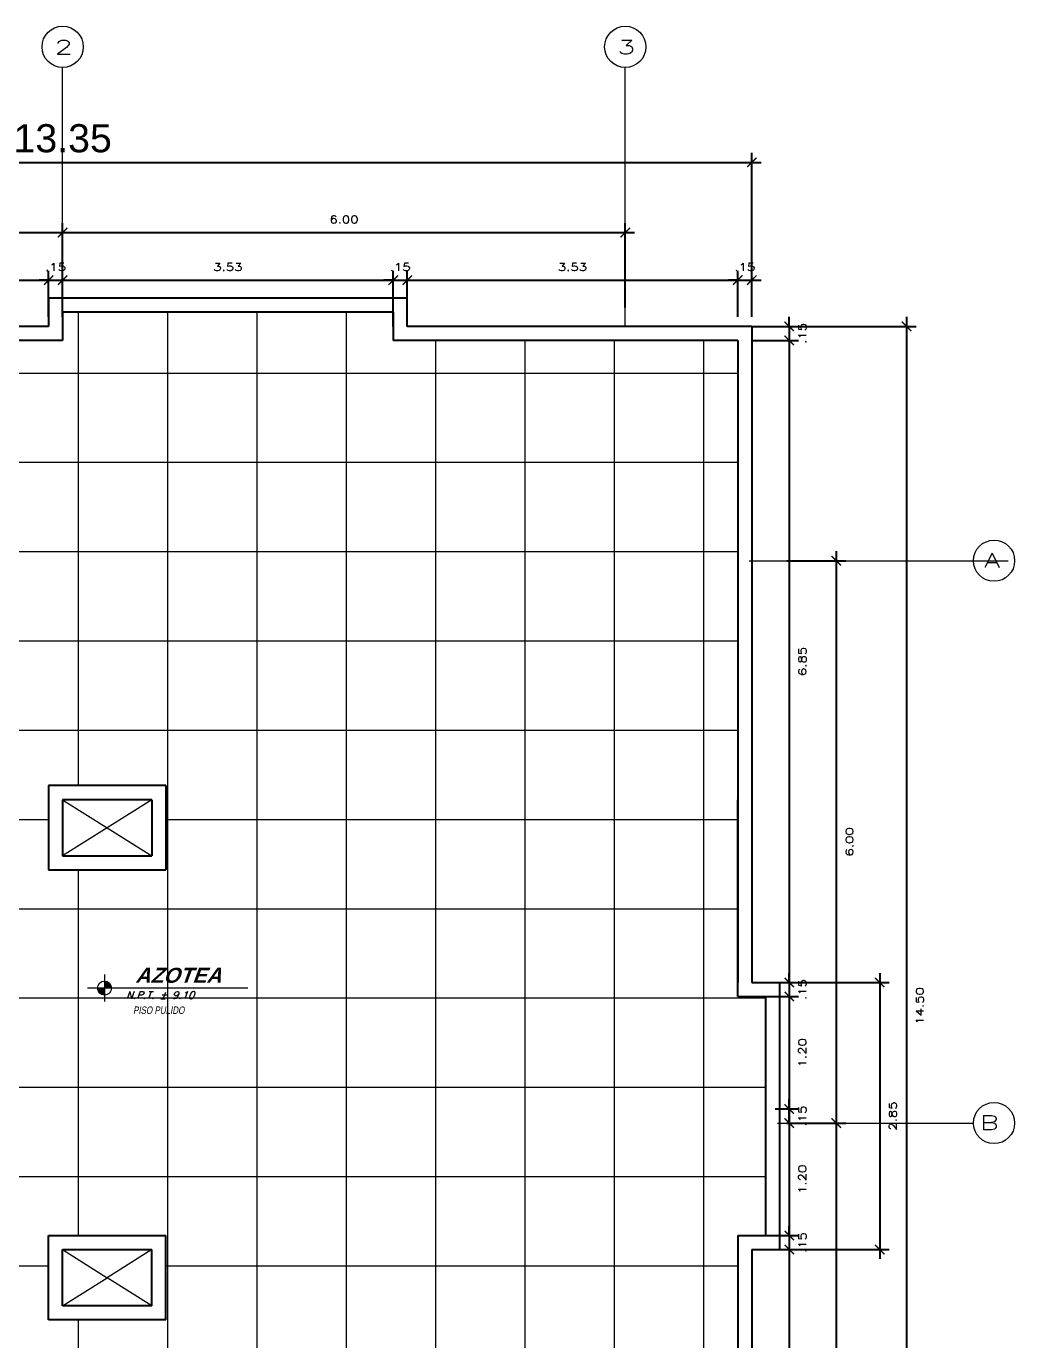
# Model space of a CAD drawing. Header units: millimetres. Extents: x 1313 to 1393.8, y 883.5 to 926.2.
# Drawn here: x 1383.31 to 1393.85, y 912.17 to 926.2 of the extents above; entities that cross this region are included whole.
import ezdxf
from ezdxf.enums import TextEntityAlignment as Align

# ---------------------------------------------------------------- set-up
doc = ezdxf.new("R2010")
doc.units = ezdxf.units.MM
for name, color, linetype, lineweight in [('ambientes', 254, 'Continuous', 25), ('cotas', 87, 'Continuous', 15), ('COTNIV', 40, 'Continuous', 18), ('DIMENSIONES', 1, 'Continuous', 5), ('ejes', 147, 'Continuous', 5), ('lineas delgadas', 252, 'Continuous', 5), ('Sombras', 253, 'Continuous', 20), ('Texto niveles', 4, 'Continuous', 18)]:
    doc.layers.add(name, color=color, linetype=linetype, lineweight=lineweight)
doc.layers.add('Muro Bajo', color=2, linetype='Continuous')
doc.styles.add('ACOT', font='simplex.shx', dxfattribs={"height": 0.08})
doc.styles.add('AMBIENTES', font='arialbd.ttf', dxfattribs={"height": 0.18})
doc.styles.add('R80-50', font='romans.shx', dxfattribs={"width": 1.3, "height": 0.08})
doc.styles.add('ROMANS', font='romans')
doc.styles.add('TITULOS', font='sanss___.ttf', dxfattribs={"height": 0.3})
doc.dimstyles.new('HORIZONTAL 1.1', dxfattribs={"dimtxt": 0.2, "dimasz": 0.1, "dimexe": 0.1, "dimexo": 0.1, "dimgap": 0.1, "dimtad": 2, "dimzin": 4, "dimdsep": 46, "dimtxsty": 'R80-50', "dimblk": 'ARCHTICK', "dimcen": 0.09, "dimdle": 0.1, "dimclrd": 256, "dimclre": 256, "dimclrt": 7, "dimaunit": 1, "dimazin": 0, "dimtfac": 1, "dimtix": 1, "dimtmove": 0, "dimatfit": 3, "dimldrblk": 'ARCHTICK', "dimfxl": 1, "dimtolj": 1, "dimtzin": 0, "dimarcsym": 0})

# ---------------------------------------------------------------- blocks, each defined once
blk = doc.blocks.new('_ArchTick')
at = {"color": 0, "const_width": 0.15}
blk.add_lwpolyline([(-0.5, -0.5), (0.5, 0.5)], dxfattribs=at)
blk = doc.blocks.new('*D487')
at = {"layer": 'cotas', "lineweight": -2, "transparency": 16777216}
for p, q in [((1377.745, 923.488), (1383.645, 923.488)), ((1377.845, 923.095), (1377.845, 923.588)), ((1383.545, 923.095), (1383.545, 923.588))]:
    blk.add_line(p, q, dxfattribs=at)
at = {"layer": 'Defpoints', "color": 0, "transparency": 16777216}
for p in [(1383.545, 923.488), (1377.845, 922.995), (1383.545, 922.995)]:
    blk.add_point(p, dxfattribs=at)
at = {"layer": 'cotas', "lineweight": -2, "transparency": 16777216, "xscale": 0.1, "yscale": 0.1, "zscale": 0.1, "rotation": 180}
blk.add_blockref('_ArchTick', (1377.845, 923.488), dxfattribs=at)
at = {"layer": 'cotas', "lineweight": -2, "transparency": 16777216, "xscale": 0.1, "yscale": 0.1, "zscale": 0.1}
blk.add_blockref('_ArchTick', (1383.545, 923.488), dxfattribs=at)
at = {"layer": 'cotas', "color": 7, "transparency": 16777216, "insert": (1380.695, 923.628), "char_height": 0.08, "attachment_point": 5, "style": 'R80-50'}
blk.add_mtext('\\A1;5.70', dxfattribs=at)
blk = doc.blocks.new('*D488')
at = {"layer": 'cotas', "lineweight": -2, "transparency": 16777216}
for p, q in [((1391.444, 922.995), (1391.444, 923.095)), ((1391.045, 922.995), (1391.544, 922.995)), ((1391.444, 922.995), (1391.444, 922.845)), ((1391.045, 922.845), (1391.544, 922.845)), ((1391.444, 922.845), (1391.444, 922.745))]:
    blk.add_line(p, q, dxfattribs=at)
at = {"layer": 'Defpoints', "color": 0, "transparency": 16777216}
for p in [(1390.945, 922.995), (1390.945, 922.845), (1391.444, 922.845)]:
    blk.add_point(p, dxfattribs=at)
at = {"layer": 'cotas', "lineweight": -2, "transparency": 16777216, "xscale": 0.1, "yscale": 0.1, "zscale": 0.1}
for p, rotation in [((1391.444, 922.995), 270), ((1391.444, 922.845), 90)]:
    blk.add_blockref('_ArchTick', p, dxfattribs=dict(at, rotation=rotation))
at = {"layer": 'cotas', "color": 7, "transparency": 16777216, "insert": (1391.584, 922.92), "char_height": 0.08, "attachment_point": 5, "rotation": 90, "style": 'R80-50'}
blk.add_mtext('\\A1;.15', dxfattribs=at)
blk = doc.blocks.new('*D498')
at = {"layer": 'cotas', "lineweight": -2, "transparency": 16777216}
for p, q in [((1377.695, 923.095), (1377.695, 924.095)), ((1383.695, 923.095), (1383.695, 924.095)), ((1377.595, 923.995), (1383.795, 923.995))]:
    blk.add_line(p, q, dxfattribs=at)
at = {"layer": 'Defpoints', "color": 0, "transparency": 16777216}
for p in [(1383.695, 923.995), (1377.695, 922.995), (1383.695, 922.995)]:
    blk.add_point(p, dxfattribs=at)
at = {"layer": 'cotas', "lineweight": -2, "transparency": 16777216, "xscale": 0.1, "yscale": 0.1, "zscale": 0.1, "rotation": 180}
blk.add_blockref('_ArchTick', (1377.695, 923.995), dxfattribs=at)
at = {"layer": 'cotas', "lineweight": -2, "transparency": 16777216, "xscale": 0.1, "yscale": 0.1, "zscale": 0.1}
blk.add_blockref('_ArchTick', (1383.695, 923.995), dxfattribs=at)
at = {"layer": 'cotas', "color": 7, "transparency": 16777216, "insert": (1380.695, 924.135), "char_height": 0.08, "attachment_point": 5, "style": 'R80-50'}
blk.add_mtext('\\A1;6.00', dxfattribs=at)
blk = doc.blocks.new('*D499')
at = {"layer": 'cotas', "lineweight": -2, "transparency": 16777216}
for p, q in [((1383.695, 923.095), (1383.695, 924.095)), ((1389.695, 923.195), (1389.695, 924.095)), ((1383.595, 923.995), (1389.795, 923.995))]:
    blk.add_line(p, q, dxfattribs=at)
at = {"layer": 'Defpoints', "color": 0, "transparency": 16777216}
for p in [(1389.695, 923.995), (1389.695, 923.095), (1383.695, 922.995)]:
    blk.add_point(p, dxfattribs=at)
at = {"layer": 'cotas', "lineweight": -2, "transparency": 16777216, "xscale": 0.1, "yscale": 0.1, "zscale": 0.1, "rotation": 180}
blk.add_blockref('_ArchTick', (1383.695, 923.995), dxfattribs=at)
at = {"layer": 'cotas', "lineweight": -2, "transparency": 16777216, "xscale": 0.1, "yscale": 0.1, "zscale": 0.1}
blk.add_blockref('_ArchTick', (1389.695, 923.995), dxfattribs=at)
at = {"layer": 'cotas', "color": 7, "transparency": 16777216, "insert": (1386.695, 924.135), "char_height": 0.08, "attachment_point": 5, "style": 'R80-50'}
blk.add_mtext('\\A1;6.00', dxfattribs=at)
blk = doc.blocks.new('*D500')
at = {"layer": 'cotas', "lineweight": -2, "transparency": 16777216}
for p, q in [((1377.595, 924.745), (1391.145, 924.745)), ((1377.695, 923.095), (1377.695, 924.845)), ((1391.045, 923.095), (1391.045, 924.845))]:
    blk.add_line(p, q, dxfattribs=at)
at = {"layer": 'Defpoints', "color": 0, "transparency": 16777216}
for p in [(1391.045, 924.745), (1377.695, 922.995), (1391.045, 922.995)]:
    blk.add_point(p, dxfattribs=at)
at = {"layer": 'cotas', "lineweight": -2, "transparency": 16777216, "xscale": 0.1, "yscale": 0.1, "zscale": 0.1, "rotation": 180}
blk.add_blockref('_ArchTick', (1377.695, 924.745), dxfattribs=at)
at = {"layer": 'cotas', "lineweight": -2, "transparency": 16777216, "xscale": 0.1, "yscale": 0.1, "zscale": 0.1}
blk.add_blockref('_ArchTick', (1391.045, 924.745), dxfattribs=at)
at = {"layer": 'cotas', "color": 7, "transparency": 16777216, "insert": (1383.695, 925), "char_height": 0.3, "attachment_point": 5, "style": 'TITULOS'}
blk.add_mtext('\\A1;13.35', dxfattribs=at)
blk = doc.blocks.new('*D501')
at = {"layer": 'cotas', "lineweight": -2, "transparency": 16777216}
for p, q in [((1383.545, 923.488), (1383.445, 923.488)), ((1383.545, 923.095), (1383.545, 923.588)), ((1383.545, 923.488), (1383.695, 923.488)), ((1383.695, 923.095), (1383.695, 923.588)), ((1383.695, 923.488), (1383.795, 923.488))]:
    blk.add_line(p, q, dxfattribs=at)
at = {"layer": 'Defpoints', "color": 0, "transparency": 16777216}
for p in [(1383.695, 923.488), (1383.545, 922.995), (1383.695, 922.995)]:
    blk.add_point(p, dxfattribs=at)
at = {"layer": 'cotas', "lineweight": -2, "transparency": 16777216, "xscale": 0.1, "yscale": 0.1, "zscale": 0.1}
blk.add_blockref('_ArchTick', (1383.545, 923.488), dxfattribs=at)
at = {"layer": 'cotas', "lineweight": -2, "transparency": 16777216, "xscale": 0.1, "yscale": 0.1, "zscale": 0.1, "rotation": 180}
blk.add_blockref('_ArchTick', (1383.695, 923.488), dxfattribs=at)
at = {"layer": 'cotas', "color": 7, "transparency": 16777216, "insert": (1383.62, 923.628), "char_height": 0.08, "attachment_point": 5, "style": 'R80-50'}
blk.add_mtext('\\A1;.15', dxfattribs=at)
blk = doc.blocks.new('*D502')
at = {"layer": 'cotas', "lineweight": -2, "transparency": 16777216}
for p, q in [((1383.595, 923.488), (1387.32, 923.488)), ((1383.695, 923.095), (1383.695, 923.588)), ((1387.22, 923.095), (1387.22, 923.588))]:
    blk.add_line(p, q, dxfattribs=at)
at = {"layer": 'Defpoints', "color": 0, "transparency": 16777216}
for p in [(1387.22, 923.488), (1383.695, 922.995), (1387.22, 922.995)]:
    blk.add_point(p, dxfattribs=at)
at = {"layer": 'cotas', "lineweight": -2, "transparency": 16777216, "xscale": 0.1, "yscale": 0.1, "zscale": 0.1, "rotation": 180}
blk.add_blockref('_ArchTick', (1383.695, 923.488), dxfattribs=at)
at = {"layer": 'cotas', "lineweight": -2, "transparency": 16777216, "xscale": 0.1, "yscale": 0.1, "zscale": 0.1}
blk.add_blockref('_ArchTick', (1387.22, 923.488), dxfattribs=at)
at = {"layer": 'cotas', "color": 7, "transparency": 16777216, "insert": (1385.457, 923.628), "char_height": 0.08, "attachment_point": 5, "style": 'R80-50'}
blk.add_mtext('\\A1;3.53', dxfattribs=at)
blk = doc.blocks.new('*D503')
at = {"layer": 'cotas', "lineweight": -2, "transparency": 16777216}
for p, q in [((1387.22, 923.488), (1387.12, 923.488)), ((1387.22, 923.095), (1387.22, 923.588)), ((1387.22, 923.488), (1387.37, 923.488)), ((1387.37, 923.095), (1387.37, 923.588)), ((1387.37, 923.488), (1387.47, 923.488))]:
    blk.add_line(p, q, dxfattribs=at)
at = {"layer": 'Defpoints', "color": 0, "transparency": 16777216}
for p in [(1387.37, 923.488), (1387.22, 922.995), (1387.37, 922.995)]:
    blk.add_point(p, dxfattribs=at)
at = {"layer": 'cotas', "lineweight": -2, "transparency": 16777216, "xscale": 0.1, "yscale": 0.1, "zscale": 0.1}
blk.add_blockref('_ArchTick', (1387.22, 923.488), dxfattribs=at)
at = {"layer": 'cotas', "lineweight": -2, "transparency": 16777216, "xscale": 0.1, "yscale": 0.1, "zscale": 0.1, "rotation": 180}
blk.add_blockref('_ArchTick', (1387.37, 923.488), dxfattribs=at)
at = {"layer": 'cotas', "color": 7, "transparency": 16777216, "insert": (1387.295, 923.628), "char_height": 0.08, "attachment_point": 5, "style": 'R80-50'}
blk.add_mtext('\\A1;.15', dxfattribs=at)
blk = doc.blocks.new('*D504')
at = {"layer": 'cotas', "lineweight": -2, "transparency": 16777216}
for p, q in [((1387.27, 923.488), (1390.995, 923.488)), ((1387.37, 923.095), (1387.37, 923.588)), ((1390.895, 923.095), (1390.895, 923.588))]:
    blk.add_line(p, q, dxfattribs=at)
at = {"layer": 'Defpoints', "color": 0, "transparency": 16777216}
for p in [(1390.895, 923.488), (1387.37, 922.995), (1390.895, 922.995)]:
    blk.add_point(p, dxfattribs=at)
at = {"layer": 'cotas', "lineweight": -2, "transparency": 16777216, "xscale": 0.1, "yscale": 0.1, "zscale": 0.1, "rotation": 180}
blk.add_blockref('_ArchTick', (1387.37, 923.488), dxfattribs=at)
at = {"layer": 'cotas', "lineweight": -2, "transparency": 16777216, "xscale": 0.1, "yscale": 0.1, "zscale": 0.1}
blk.add_blockref('_ArchTick', (1390.895, 923.488), dxfattribs=at)
at = {"layer": 'cotas', "color": 7, "transparency": 16777216, "insert": (1389.132, 923.628), "char_height": 0.08, "attachment_point": 5, "style": 'R80-50'}
blk.add_mtext('\\A1;3.53', dxfattribs=at)
blk = doc.blocks.new('*D505')
at = {"layer": 'cotas', "lineweight": -2, "transparency": 16777216}
for p, q in [((1390.895, 923.488), (1390.795, 923.488)), ((1390.895, 923.095), (1390.895, 923.588)), ((1390.895, 923.488), (1391.045, 923.488)), ((1391.045, 923.095), (1391.045, 923.588)), ((1391.045, 923.488), (1391.145, 923.488))]:
    blk.add_line(p, q, dxfattribs=at)
at = {"layer": 'Defpoints', "color": 0, "transparency": 16777216}
for p in [(1391.045, 923.488), (1390.895, 922.995), (1391.045, 922.995)]:
    blk.add_point(p, dxfattribs=at)
at = {"layer": 'cotas', "lineweight": -2, "transparency": 16777216, "xscale": 0.1, "yscale": 0.1, "zscale": 0.1}
blk.add_blockref('_ArchTick', (1390.895, 923.488), dxfattribs=at)
at = {"layer": 'cotas', "lineweight": -2, "transparency": 16777216, "xscale": 0.1, "yscale": 0.1, "zscale": 0.1, "rotation": 180}
blk.add_blockref('_ArchTick', (1391.045, 923.488), dxfattribs=at)
at = {"layer": 'cotas', "color": 7, "transparency": 16777216, "insert": (1390.97, 923.628), "char_height": 0.08, "attachment_point": 5, "style": 'R80-50'}
blk.add_mtext('\\A1;.15', dxfattribs=at)
blk = doc.blocks.new('*D509')
at = {"layer": 'cotas', "lineweight": -2, "transparency": 16777216}
for p, q in [((1391.444, 922.945), (1391.444, 915.895)), ((1391.045, 922.845), (1391.544, 922.845)), ((1391.245, 915.995), (1391.544, 915.995))]:
    blk.add_line(p, q, dxfattribs=at)
at = {"layer": 'Defpoints', "color": 0, "transparency": 16777216}
for p in [(1390.945, 922.845), (1391.145, 915.995), (1391.444, 915.995)]:
    blk.add_point(p, dxfattribs=at)
at = {"layer": 'cotas', "lineweight": -2, "transparency": 16777216, "xscale": 0.1, "yscale": 0.1, "zscale": 0.1}
for p, rotation in [((1391.444, 922.845), 90), ((1391.444, 915.995), 270)]:
    blk.add_blockref('_ArchTick', p, dxfattribs=dict(at, rotation=rotation))
at = {"layer": 'cotas', "color": 7, "transparency": 16777216, "insert": (1391.584, 919.42), "char_height": 0.08, "attachment_point": 5, "rotation": 90, "style": 'R80-50'}
blk.add_mtext('\\A1;6.85', dxfattribs=at)
blk = doc.blocks.new('*D510')
at = {"layer": 'cotas', "lineweight": -2, "transparency": 16777216}
for p, q in [((1391.444, 915.995), (1391.444, 916.095)), ((1391.145, 915.995), (1391.544, 915.995)), ((1391.444, 915.995), (1391.444, 915.845)), ((1391.145, 915.845), (1391.544, 915.845)), ((1391.444, 915.845), (1391.444, 915.745))]:
    blk.add_line(p, q, dxfattribs=at)
at = {"layer": 'Defpoints', "color": 0, "transparency": 16777216}
for p in [(1391.045, 915.995), (1391.045, 915.845), (1391.444, 915.845)]:
    blk.add_point(p, dxfattribs=at)
at = {"layer": 'cotas', "lineweight": -2, "transparency": 16777216, "xscale": 0.1, "yscale": 0.1, "zscale": 0.1}
for p, rotation in [((1391.444, 915.995), 270), ((1391.444, 915.845), 90)]:
    blk.add_blockref('_ArchTick', p, dxfattribs=dict(at, rotation=rotation))
at = {"layer": 'cotas', "color": 7, "transparency": 16777216, "insert": (1391.584, 915.92), "char_height": 0.08, "attachment_point": 5, "rotation": 90, "style": 'R80-50'}
blk.add_mtext('\\A1;.15', dxfattribs=at)
blk = doc.blocks.new('*D511')
at = {"layer": 'cotas', "lineweight": -2, "transparency": 16777216}
for p, q in [((1391.444, 915.945), (1391.444, 914.545)), ((1391.145, 915.845), (1391.544, 915.845)), ((1391.444, 914.645), (1391.544, 914.645))]:
    blk.add_line(p, q, dxfattribs=at)
at = {"layer": 'Defpoints', "color": 0, "transparency": 16777216}
for p in [(1391.045, 915.845), (1391.344, 914.645), (1391.444, 914.645)]:
    blk.add_point(p, dxfattribs=at)
at = {"layer": 'cotas', "lineweight": -2, "transparency": 16777216, "xscale": 0.1, "yscale": 0.1, "zscale": 0.1}
for p, rotation in [((1391.444, 915.845), 90), ((1391.444, 914.645), 270)]:
    blk.add_blockref('_ArchTick', p, dxfattribs=dict(at, rotation=rotation))
at = {"layer": 'cotas', "color": 7, "transparency": 16777216, "insert": (1391.584, 915.245), "char_height": 0.08, "attachment_point": 5, "rotation": 90, "style": 'R80-50'}
blk.add_mtext('\\A1;1.20', dxfattribs=at)
blk = doc.blocks.new('*D512')
at = {"layer": 'cotas', "lineweight": -2, "transparency": 16777216}
for p, q in [((1391.444, 914.595), (1391.444, 913.195)), ((1391.444, 914.495), (1391.544, 914.495)), ((1391.145, 913.295), (1391.544, 913.295))]:
    blk.add_line(p, q, dxfattribs=at)
at = {"layer": 'Defpoints', "color": 0, "transparency": 16777216}
for p in [(1391.344, 914.495), (1391.045, 913.295), (1391.444, 913.295)]:
    blk.add_point(p, dxfattribs=at)
at = {"layer": 'cotas', "lineweight": -2, "transparency": 16777216, "xscale": 0.1, "yscale": 0.1, "zscale": 0.1}
for p, rotation in [((1391.444, 914.495), 90), ((1391.444, 913.295), 270)]:
    blk.add_blockref('_ArchTick', p, dxfattribs=dict(at, rotation=rotation))
at = {"layer": 'cotas', "color": 7, "transparency": 16777216, "insert": (1391.584, 913.895), "char_height": 0.08, "attachment_point": 5, "rotation": 90, "style": 'R80-50'}
blk.add_mtext('\\A1;1.20', dxfattribs=at)
blk = doc.blocks.new('*D513')
at = {"layer": 'cotas', "lineweight": -2, "transparency": 16777216}
for p, q in [((1391.444, 913.295), (1391.444, 913.395)), ((1391.145, 913.295), (1391.544, 913.295)), ((1391.444, 913.295), (1391.444, 913.145)), ((1391.145, 913.145), (1391.544, 913.145)), ((1391.444, 913.145), (1391.444, 913.045))]:
    blk.add_line(p, q, dxfattribs=at)
at = {"layer": 'Defpoints', "color": 0, "transparency": 16777216}
for p in [(1391.045, 913.295), (1391.045, 913.145), (1391.444, 913.145)]:
    blk.add_point(p, dxfattribs=at)
at = {"layer": 'cotas', "lineweight": -2, "transparency": 16777216, "xscale": 0.1, "yscale": 0.1, "zscale": 0.1}
for p, rotation in [((1391.444, 913.295), 270), ((1391.444, 913.145), 90)]:
    blk.add_blockref('_ArchTick', p, dxfattribs=dict(at, rotation=rotation))
at = {"layer": 'cotas', "color": 7, "transparency": 16777216, "insert": (1391.584, 913.22), "char_height": 0.08, "attachment_point": 5, "rotation": 90, "style": 'R80-50'}
blk.add_mtext('\\A1;.15', dxfattribs=at)
blk = doc.blocks.new('*D514')
at = {"layer": 'cotas', "lineweight": -2, "transparency": 16777216}
for p, q in [((1391.444, 913.245), (1391.444, 908.695)), ((1391.145, 913.145), (1391.544, 913.145)), ((1391.145, 908.795), (1391.544, 908.795))]:
    blk.add_line(p, q, dxfattribs=at)
at = {"layer": 'Defpoints', "color": 0, "transparency": 16777216}
for p in [(1391.045, 913.145), (1391.045, 908.795), (1391.444, 908.795)]:
    blk.add_point(p, dxfattribs=at)
at = {"layer": 'cotas', "lineweight": -2, "transparency": 16777216, "xscale": 0.1, "yscale": 0.1, "zscale": 0.1}
for p, rotation in [((1391.444, 913.145), 90), ((1391.444, 908.795), 270)]:
    blk.add_blockref('_ArchTick', p, dxfattribs=dict(at, rotation=rotation))
at = {"layer": 'cotas', "color": 7, "transparency": 16777216, "insert": (1391.584, 910.97), "char_height": 0.08, "attachment_point": 5, "rotation": 90, "style": 'R80-50'}
blk.add_mtext('\\A1;4.35', dxfattribs=at)
blk = doc.blocks.new('*D519')
at = {"layer": 'cotas', "lineweight": -2, "transparency": 16777216}
for p, q in [((1391.946, 920.595), (1391.946, 914.395)), ((1391.417, 920.495), (1392.046, 920.495)), ((1391.417, 914.495), (1392.046, 914.495))]:
    blk.add_line(p, q, dxfattribs=at)
at = {"layer": 'Defpoints', "color": 0, "transparency": 16777216}
for p in [(1391.317, 920.495), (1391.317, 914.495), (1391.946, 914.495)]:
    blk.add_point(p, dxfattribs=at)
at = {"layer": 'cotas', "lineweight": -2, "transparency": 16777216, "xscale": 0.1, "yscale": 0.1, "zscale": 0.1}
for p, rotation in [((1391.946, 920.495), 90), ((1391.946, 914.495), 270)]:
    blk.add_blockref('_ArchTick', p, dxfattribs=dict(at, rotation=rotation))
at = {"layer": 'cotas', "color": 7, "transparency": 16777216, "insert": (1392.086, 917.495), "char_height": 0.08, "attachment_point": 5, "rotation": 90, "style": 'R80-50'}
blk.add_mtext('\\A1;6.00', dxfattribs=at)
blk = doc.blocks.new('*D520')
at = {"layer": 'cotas', "lineweight": -2, "transparency": 16777216}
for p, q in [((1391.417, 914.495), (1392.046, 914.495)), ((1391.946, 914.595), (1391.946, 908.395)), ((1391.417, 908.495), (1392.046, 908.495))]:
    blk.add_line(p, q, dxfattribs=at)
at = {"layer": 'Defpoints', "color": 0, "transparency": 16777216}
for p in [(1391.317, 914.495), (1391.317, 908.495), (1391.946, 908.495)]:
    blk.add_point(p, dxfattribs=at)
at = {"layer": 'cotas', "lineweight": -2, "transparency": 16777216, "xscale": 0.1, "yscale": 0.1, "zscale": 0.1}
for p, rotation in [((1391.946, 914.495), 90), ((1391.946, 908.495), 270)]:
    blk.add_blockref('_ArchTick', p, dxfattribs=dict(at, rotation=rotation))
at = {"layer": 'cotas', "color": 7, "transparency": 16777216, "insert": (1392.086, 911.495), "char_height": 0.08, "attachment_point": 5, "rotation": 90, "style": 'R80-50'}
blk.add_mtext('\\A1;6.00', dxfattribs=at)
blk = doc.blocks.new('*D521')
at = {"layer": 'cotas', "lineweight": -2, "transparency": 16777216}
for p, q in [((1392.696, 923.095), (1392.696, 908.395)), ((1391.417, 922.995), (1392.796, 922.995)), ((1391.417, 908.495), (1392.796, 908.495))]:
    blk.add_line(p, q, dxfattribs=at)
at = {"layer": 'Defpoints', "color": 0, "transparency": 16777216}
for p in [(1391.317, 922.995), (1391.317, 908.495), (1392.696, 908.495)]:
    blk.add_point(p, dxfattribs=at)
at = {"layer": 'cotas', "lineweight": -2, "transparency": 16777216, "xscale": 0.1, "yscale": 0.1, "zscale": 0.1}
for p, rotation in [((1392.696, 922.995), 90), ((1392.696, 908.495), 270)]:
    blk.add_blockref('_ArchTick', p, dxfattribs=dict(at, rotation=rotation))
at = {"layer": 'cotas', "color": 7, "transparency": 16777216, "insert": (1392.836, 915.745), "char_height": 0.08, "attachment_point": 5, "rotation": 90, "style": 'R80-50'}
blk.add_mtext('\\A1;14.50', dxfattribs=at)
blk = doc.blocks.new('*D597')
at = {"layer": 'cotas', "lineweight": -2, "transparency": 16777216}
for p, q in [((1392.409, 916.095), (1392.409, 913.045)), ((1391.445, 915.995), (1392.509, 915.995)), ((1391.445, 913.145), (1392.509, 913.145))]:
    blk.add_line(p, q, dxfattribs=at)
at = {"layer": 'Defpoints', "color": 0, "transparency": 16777216}
for p in [(1391.345, 915.995), (1391.345, 913.145), (1392.409, 913.145)]:
    blk.add_point(p, dxfattribs=at)
at = {"layer": 'cotas', "lineweight": -2, "transparency": 16777216, "xscale": 0.1, "yscale": 0.1, "zscale": 0.1}
for p, rotation in [((1392.409, 915.995), 90), ((1392.409, 913.145), 270)]:
    blk.add_blockref('_ArchTick', p, dxfattribs=dict(at, rotation=rotation))
at = {"layer": 'cotas', "color": 7, "transparency": 16777216, "insert": (1392.549, 914.57), "char_height": 0.08, "attachment_point": 5, "rotation": 90, "style": 'R80-50'}
blk.add_mtext('\\A1;2.85', dxfattribs=at)
blk = doc.blocks.new('*D524')
at = {"layer": 'cotas', "lineweight": -2, "transparency": 16777216}
for p, q in [((1391.295, 914.645), (1391.544, 914.645)), ((1391.444, 914.645), (1391.444, 914.745)), ((1391.444, 914.495), (1391.444, 914.645)), ((1391.417, 914.495), (1391.544, 914.495)), ((1391.444, 914.495), (1391.444, 914.395))]:
    blk.add_line(p, q, dxfattribs=at)
at = {"layer": 'Defpoints', "color": 0, "transparency": 16777216}
for p in [(1391.195, 914.645), (1391.444, 914.645), (1391.317, 914.495)]:
    blk.add_point(p, dxfattribs=at)
at = {"layer": 'cotas', "lineweight": -2, "transparency": 16777216, "xscale": 0.1, "yscale": 0.1, "zscale": 0.1}
for p, rotation in [((1391.444, 914.645), 270), ((1391.444, 914.495), 90)]:
    blk.add_blockref('_ArchTick', p, dxfattribs=dict(at, rotation=rotation))
at = {"layer": 'cotas', "color": 7, "transparency": 16777216, "insert": (1391.584, 914.57), "char_height": 0.08, "attachment_point": 5, "rotation": 90, "style": 'R80-50'}
blk.add_mtext('\\A1;.15', dxfattribs=at)

msp = doc.modelspace()

# ---------------------------------------------------------------- hatches: boundary and pattern name
at = {"layer": 'lineas delgadas'}
h = msp.add_hatch(color=256, dxfattribs=at)
h.paths.add_polyline_path([(1384.141, 915.86), (1384.141, 915.935), (1384.066, 915.935, 0.414214)])
h.paths.add_polyline_path([(1384.141, 915.935), (1384.216, 915.935, 0.414214), (1384.141, 916.01)])
at = {"layer": 'Sombras'}
h = msp.add_hatch(dxfattribs=at)
h.set_pattern_fill('ANSI37', color=256, scale=0.3, angle=45, style=0)
h.set_pattern_definition([(90, (4243.2688, -2685.5738), (-0.9525, 2e-16), []), (180, (4243.2688, -2685.5738), (-2e-16, -0.9525), [])])
h.paths.add_polyline_path([(1384.795, 918.095), (1384.795, 917.195), (1383.545, 917.195), (1383.545, 918.095)])
h.paths.add_polyline_path([(1384.645, 917.345), (1383.695, 917.345), (1383.695, 917.945), (1384.645, 917.945)])
h.paths.add_polyline_path([(1384.645, 917.345), (1383.695, 917.345), (1383.695, 917.945), (1384.645, 917.945)])
h.paths.add_polyline_path([(1384.645, 912.545), (1384.17, 912.845), (1384.645, 913.145)])
h.paths.add_polyline_path([(1384.645, 912.545), (1384.17, 912.845), (1384.645, 913.145)])
h.paths.add_polyline_path([(1384.645, 913.145), (1384.17, 912.845), (1383.695, 913.145)])
h.paths.add_polyline_path([(1384.645, 913.145), (1384.17, 912.845), (1383.695, 913.145)])
h.paths.add_polyline_path([(1383.695, 912.545), (1383.695, 913.145), (1384.17, 912.845)])
h.paths.add_polyline_path([(1383.695, 912.545), (1383.695, 913.145), (1384.17, 912.845)])
h.paths.add_polyline_path([(1384.17, 912.845), (1384.645, 912.545), (1383.695, 912.545)])
h.paths.add_polyline_path([(1383.545, 913.295), (1384.795, 913.295), (1384.795, 912.395), (1383.545, 912.395)])
h.paths.add_polyline_path([(1384.17, 912.845), (1384.645, 912.545), (1383.695, 912.545)])
edge = h.paths.add_edge_path()
edge.add_line((1380.545, 915.845), (1377.695, 915.845))
edge.add_line((1377.695, 915.845), (1377.695, 914.645))
edge.add_line((1377.695, 914.645), (1377.995, 914.645))
edge.add_line((1377.995, 914.645), (1377.995, 914.345))
edge.add_line((1377.995, 914.345), (1377.845, 914.345))
edge.add_line((1377.845, 914.345), (1377.845, 908.795))
edge.add_line((1377.845, 908.795), (1377.995, 908.795))
edge.add_line((1377.995, 908.795), (1377.995, 908.495))
edge.add_line((1377.995, 908.495), (1377.845, 908.495))
edge.add_line((1377.845, 908.495), (1377.845, 907.295))
edge.add_line((1377.845, 907.295), (1383.695, 907.295))
edge.add_line((1383.695, 907.295), (1383.695, 906.995))
edge.add_line((1383.695, 906.995), (1387.22, 906.995))
edge.add_line((1387.22, 906.995), (1387.22, 907.295))
edge.add_line((1387.22, 907.295), (1389.47, 907.295))
edge.add_arc((1389.391, 908.797), 1.504, 272.9928, 359.9448)
edge.add_line((1390.895, 908.795), (1390.895, 913.295))
edge.add_line((1390.895, 913.295), (1391.195, 913.295))
edge.add_line((1391.195, 913.295), (1391.195, 915.845))
edge.add_line((1391.195, 915.845), (1390.895, 915.845))
edge.add_line((1390.895, 915.845), (1390.895, 922.845))
edge.add_line((1390.895, 922.845), (1387.22, 922.845))
edge.add_line((1387.22, 922.845), (1387.22, 923.145))
edge.add_line((1387.22, 923.145), (1383.695, 923.145))
edge.add_line((1383.695, 923.145), (1383.695, 922.845))
edge.add_line((1383.695, 922.845), (1377.845, 922.845))
edge.add_line((1377.845, 922.845), (1377.845, 920.495))
edge.add_line((1377.845, 920.495), (1377.995, 920.495))
edge.add_line((1377.995, 920.495), (1377.995, 920.195))
edge.add_line((1377.995, 920.195), (1377.695, 920.195))
edge.add_line((1377.695, 920.195), (1377.695, 919.435))
edge.add_line((1377.695, 919.435), (1380.545, 919.435))
edge.add_line((1380.545, 919.435), (1380.545, 915.845))

# ---------------------------------------------------------------- linework, layer by layer
at = {"layer": 'DIMENSIONES'}
for p, q in [((1383.695, 917.945), (1384.645, 917.345)), ((1384.645, 917.945), (1383.695, 917.345)), ((1383.695, 913.145), (1384.17, 912.845)), ((1384.645, 913.145), (1384.17, 912.845)), ((1383.695, 912.545), (1384.17, 912.845)), ((1384.645, 912.545), (1384.17, 912.845))]:
    msp.add_line(p, q, dxfattribs=at)
at = {"layer": 'ejes', "color": 5, "ltscale": 3}
for points in [[(1383.695, 922.995), (1383.695, 925.757)], [(1389.695, 922.995), (1389.695, 925.757)], [(1391.017, 920.495), (1393.779, 920.495)], [(1391.017, 920.495), (1393.409, 920.495)], [(1391.317, 914.495), (1393.408, 914.495)], [(1391.317, 914.495), (1393.408, 914.495)]]:
    msp.add_lwpolyline(points, dxfattribs=at)
at = {"layer": 'ejes', "color": 4, "linetype": 'Continuous'}
for centre in [(1383.695, 925.977), (1389.695, 925.977), (1393.628, 920.495), (1393.628, 914.495)]:
    msp.add_circle(centre, 0.22, dxfattribs=at)
at = {"layer": 'lineas delgadas'}
for p, q in [((1384.141, 916.079), (1384.141, 915.792)), ((1385.67, 915.935), (1383.961, 915.935))]:
    msp.add_line(p, q, dxfattribs=at)
msp.add_circle((1384.141, 915.935), 0.075, dxfattribs=at)
at = {"layer": 'Muro Bajo'}
for p, q in [((1383.695, 923.145), (1383.695, 922.845)), ((1387.22, 923.145), (1387.22, 922.845)), ((1383.545, 922.995), (1383.17, 922.995)), ((1390.257, 922.995), (1387.37, 922.995)), ((1391.045, 922.995), (1390.257, 922.995)), ((1391.045, 922.995), (1391.045, 922.845)), ((1383.695, 922.845), (1383.17, 922.845)), ((1390.257, 922.845), (1387.22, 922.845)), ((1390.895, 922.845), (1390.257, 922.845)), ((1390.895, 922.845), (1390.895, 915.995)), ((1391.045, 922.845), (1391.045, 915.995)), ((1383.545, 918.095), (1383.545, 917.195)), ((1384.795, 918.095), (1383.545, 918.095)), ((1384.795, 918.095), (1384.795, 917.195)), ((1383.695, 917.945), (1383.695, 917.345)), ((1384.645, 917.945), (1383.695, 917.945)), ((1384.645, 917.945), (1384.645, 917.345)), ((1390.895, 915.845), (1390.895, 917.945)), ((1383.695, 917.345), (1384.645, 917.345)), ((1383.545, 917.195), (1384.795, 917.195)), ((1391.045, 915.995), (1391.345, 915.995)), ((1390.895, 915.845), (1391.195, 915.845)), ((1383.545, 913.295), (1384.795, 913.295)), ((1383.545, 912.395), (1383.545, 913.295)), ((1384.795, 912.395), (1384.795, 913.295)), ((1390.895, 913.295), (1390.895, 908.795)), ((1390.895, 913.295), (1391.195, 913.295)), ((1383.695, 913.145), (1384.645, 913.145)), ((1383.695, 912.545), (1383.695, 913.145)), ((1384.645, 912.545), (1384.645, 913.145)), ((1391.045, 913.145), (1391.045, 908.795)), ((1384.645, 912.545), (1383.695, 912.545)), ((1384.795, 912.395), (1383.545, 912.395))]:
    msp.add_line(p, q, dxfattribs=at)
for points in [[(1386.507, 923.295), (1383.545, 923.295), (1383.545, 922.995)], [(1387.37, 922.995), (1387.37, 923.295), (1386.507, 923.295)], [(1386.507, 923.145), (1383.695, 923.145), (1383.695, 922.995)], [(1387.22, 922.995), (1387.22, 923.145), (1386.507, 923.145)], [(1391.045, 913.145), (1391.345, 913.145), (1391.345, 915.995)], [(1391.195, 914.645), (1391.195, 915.845)], [(1391.045, 913.295), (1391.195, 913.295), (1391.195, 914.673)]]:
    msp.add_lwpolyline(points, dxfattribs=at)

# ---------------------------------------------------------------- texts
at = {"layer": 'ambientes', "style": 'AMBIENTES', "oblique": 20}
msp.add_text('AZOTEA', height=0.16, dxfattribs=at).set_placement((1384.927, 916.071), align=Align.MIDDLE_CENTER)
at = {"layer": 'COTNIV', "color": 2, "linetype": 'Continuous', "style": 'ACOT', "oblique": 20}
msp.add_text('N.P.T. %%P 9.10', height=0.08, dxfattribs=at).set_placement((1384.368, 915.82))
at = {"layer": 'ejes', "color": 3, "linetype": 'Continuous', "ltscale": 0.75, "style": 'ROMANS', "width": 1.5}
for s, p in [('2', (1383.61, 925.898)), ('3', (1389.61, 925.898)), ('A', (1393.52, 920.424)), ('B', (1393.477, 914.424))]:
    msp.add_text(s, height=0.15, dxfattribs=at).set_placement(p)
at = {"layer": 'Texto niveles', "color": 4, "oblique": 10, "width": 0.8}
msp.add_text('PISO PULIDO', height=0.08, dxfattribs=at).set_placement((1384.72, 915.699), align=Align.MIDDLE_CENTER)

# ---------------------------------------------------------------- dimensions: what is measured, and where the dimension line sits
at = {"layer": 'cotas'}
dim = msp.add_linear_dim(base=(1391.045, 924.745), p1=(1377.695, 922.995), p2=(1391.045, 922.995), dimstyle='HORIZONTAL 1.1', override={"dimtxt": 0.5, "dimtxsty": 'TITULOS'}, dxfattribs=at)
dim.commit()
dim.dimension.update_dxf_attribs({"geometry": '*D500', "text_midpoint": (1383.695, 924.745), "dimtype": 160})
for base, p1, p2, picture, middle in [((1383.695, 923.995), (1377.695, 922.995), (1383.695, 922.995), '*D498', (1380.695, 924.135)), ((1389.695, 923.995), (1383.695, 922.995), (1389.695, 923.095), '*D499', (1386.695, 924.135)), ((1383.545, 923.488), (1377.845, 922.995), (1383.545, 922.995), '*D487', (1380.695, 923.628)), ((1383.695, 923.488), (1383.545, 922.995), (1383.695, 922.995), '*D501', (1383.62, 923.628)), ((1387.219648512, 923.488443527), (1383.694648512, 922.995218224), (1387.219648512, 922.995218224), '*D502', (1385.457148512, 923.628443527)), ((1387.37, 923.488), (1387.22, 922.995), (1387.37, 922.995), '*D503', (1387.295, 923.628)), ((1390.894648512, 923.488443527), (1387.369648512, 922.995218224), (1390.894648512, 922.995218224), '*D504', (1389.132148512, 923.628443527)), ((1391.045, 923.488), (1390.895, 922.995), (1391.045, 922.995), '*D505', (1390.97, 923.628))]:
    dim = msp.add_linear_dim(base=base, p1=p1, p2=p2, dimstyle='HORIZONTAL 1.1', dxfattribs=at)
    dim.commit()
    dim.dimension.update_dxf_attribs({"geometry": picture, "text_midpoint": middle})
for base, p1, p2, picture, middle in [((1391.444, 922.845), (1390.945, 922.995), (1390.945, 922.845), '*D488', (1391.584, 922.92)), ((1391.946, 914.495), (1391.317, 920.495), (1391.317, 914.495), '*D519', (1392.086, 917.495)), ((1392.409, 913.145), (1391.345, 915.995), (1391.345, 913.145), '*D597', (1392.549, 914.57)), ((1391.946, 908.495), (1391.317, 914.495), (1391.317, 908.495), '*D520', (1392.086, 911.495))]:
    dim = msp.add_linear_dim(base=base, p1=p1, p2=p2, angle=90, dimstyle='HORIZONTAL 1.1', dxfattribs=at)
    dim.commit()
    dim.dimension.update_dxf_attribs({"geometry": picture, "text_midpoint": middle})
dim = msp.add_aligned_dim(p1=(1391.317, 922.995), p2=(1391.317, 908.495), distance=1.379, dimstyle='HORIZONTAL 1.1', dxfattribs=at)
dim.commit()
dim.dimension.update_dxf_attribs({"geometry": '*D521', "text_midpoint": (1392.836, 915.745)})
for base, p1, p2, picture, middle in [((1391.444, 915.995), (1390.945, 922.845), (1391.145, 915.995), '*D509', (1391.584, 919.42)), ((1391.444, 915.845), (1391.045, 915.995), (1391.045, 915.845), '*D510', (1391.584, 915.92)), ((1391.444, 914.645), (1391.045, 915.845), (1391.344, 914.645), '*D511', (1391.584, 915.245)), ((1391.444, 914.645), (1391.317, 914.495), (1391.195, 914.645), '*D524', (1391.584, 914.57)), ((1391.444, 913.295), (1391.344, 914.495), (1391.045, 913.295), '*D512', (1391.584, 913.895)), ((1391.444, 913.145), (1391.045, 913.295), (1391.045, 913.145), '*D513', (1391.584, 913.22)), ((1391.444, 908.795), (1391.045, 913.145), (1391.045, 908.795), '*D514', (1391.584, 910.97))]:
    dim = msp.add_linear_dim(base=base, p1=p1, p2=p2, angle=90, dimstyle='HORIZONTAL 1.1', override={"dimtmove": 1}, dxfattribs=at)
    dim.commit()
    dim.dimension.update_dxf_attribs({"geometry": picture, "text_midpoint": middle})

doc.saveas('drawing.dxf')
